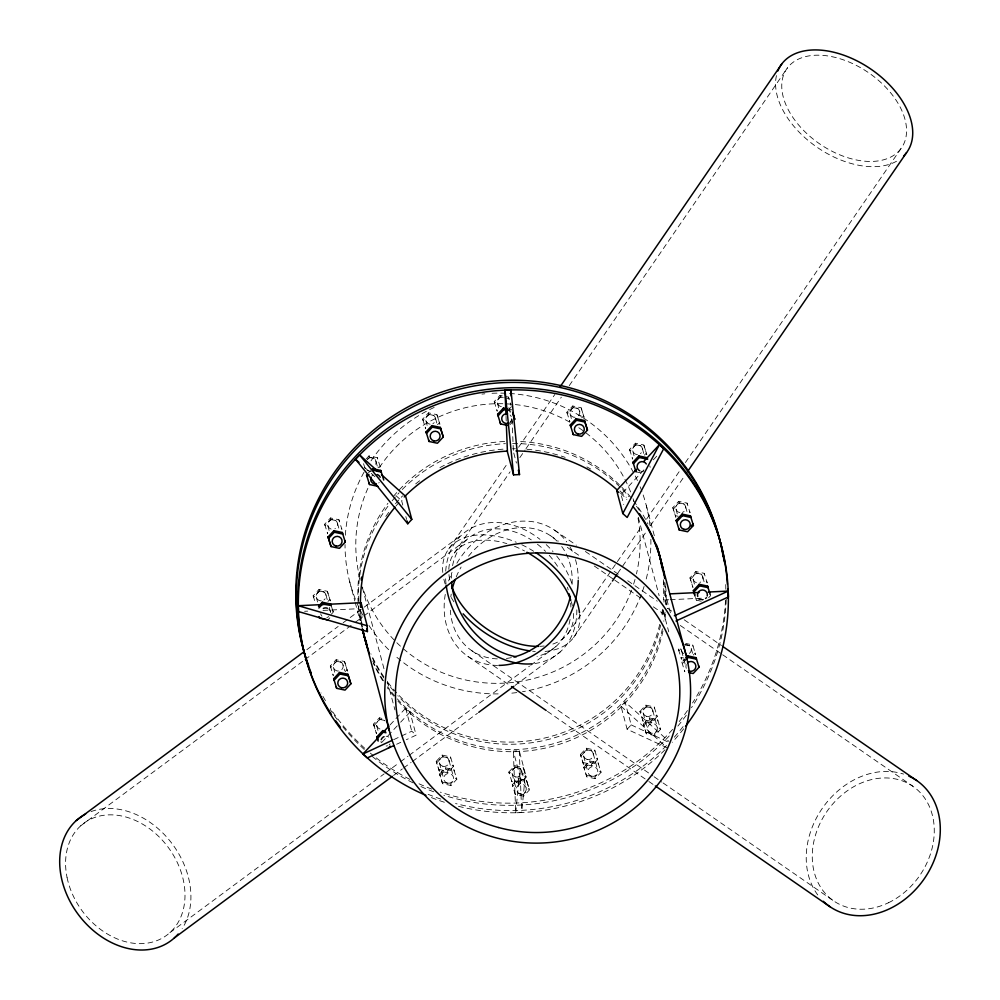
<?xml version="1.0" encoding="UTF-8"?>
<svg xmlns="http://www.w3.org/2000/svg" width="1000" height="1000" viewBox="0 0 1000 1000"><rect width="100%" height="100%" fill="white"/><g stroke="black" fill="none" stroke-linecap="round" stroke-linejoin="round"><path stroke-width="0.75" stroke-dasharray="5 3.75" d="M515.75 812.825L519.438 774.087L513.312 751.087L519.263 750.8L525.388 773.812L521.7 812.55L515.75 812.825L513.312 751.087M448.825 548.875L508 462.688M518.6 447.25L554.812 394.513M454.438 552.863L510.087 471.825M519.8 457.675L525.1 449.963M525.975 448.675L561.312 397.225M569.25 385.65L787.4 67.925M567.95 633.625L616.525 562.888M617.4 561.6L642.138 525.575M646.55 519.15L680.113 470.262M685.413 462.55L900.913 148.688A69.662 43.175 34.5 0 0 838.275 58.225A69.662 43.175 34.5 0 0 793.275 118A69.662 43.175 34.5 0 0 900.913 148.688M573.562 637.625L611.538 582.312M617.712 573.3L646.862 530.862M650.4 525.712L683.962 476.838M366.075 459.038L368.988 455.913L377.375 457.7L380.337 467.312L379.925 465.75L377.975 467.837M367.463 459.55L369.4 457.463L368.988 455.913M368.488 472.825L370.438 470.737M330.525 517.95L330.938 519.5L325.1 525.763L324.688 524.212L330.525 517.95L338.913 519.738L341.875 529.35L341.463 527.788L339.513 529.875M428.525 412.837L428.938 414.4L423.1 420.662L422.688 419.113L428.525 412.837L436.912 414.637L439.875 424.237L436.912 414.637M437.512 424.775L439.462 422.688M402.788 505.075L401.637 500.763L403.663 498.587M318.988 589.513L319.4 591.062L313.562 597.325L313.15 595.775L318.988 589.513L327.375 591.3L330.337 600.913L327.375 591.3M500.075 395.312L500.487 396.863L494.65 403.125L494.237 401.575L500.075 395.312L508.462 397.1L510.163 402.463M327.975 601.45L329.925 599.35M508.5 409.837L511.425 406.712M331.375 614.188L333.312 612.1L331.188 605.388M508.562 424.162L512.45 419.988M327.887 619.925L329.837 617.825M509.95 424.675L512.863 421.538M336.138 659.712L336.55 661.263L330.712 667.525L330.3 665.975L336.138 659.712L344.525 661.5L347.488 671.112L344.525 661.5M572.737 405.975L573.15 407.525L567.312 413.787L566.9 412.238L572.737 405.975L581.125 407.762L584.087 417.375L581.125 407.762M345.125 671.637L347.075 669.55M581.725 417.9L583.675 415.812M373.525 724.112L376.475 733.725L373.525 724.112L379.363 717.85L383.55 718.75M635.45 443.212L635.862 444.762L630.025 451.025L629.612 449.475L635.45 443.212L643.838 445L646.8 454.613L643.838 445M373.938 725.675L379.775 719.4L379.363 717.85M390.025 724.963L405.637 708.213L410.012 712.15L416.125 735.15L406.375 739.712M644.438 455.138L646.388 453.05M381.9 742.3L399.6 723.312M400.637 722.2L410.012 712.15M643.95 469.875L621.05 494.438L623.725 504.513M653.325 459.837L657.487 455.363M436.238 761.35L442.075 755.088L450.462 756.875L453.425 766.488L447.587 772.75L439.2 770.962L436.238 761.35L439.2 770.962M672.837 507.612L675.8 517.225L672.837 507.612L678.675 501.35L687.062 503.137L690.025 512.75L689.613 511.2L687.663 513.288M436.65 762.913L442.488 756.637L442.075 755.088M673.25 509.162L679.087 502.9L678.675 501.35M439.625 774.1L445.462 767.837L453.85 769.625L456.812 779.237L450.975 785.5L442.587 783.713L439.625 774.1L442.587 783.713M440.037 775.65L445.875 769.388L445.462 767.837M447.587 772.75L447.175 771.2L453.013 764.938L453.425 766.488M450.975 785.5L450.562 783.938L456.4 777.675L456.812 779.237M508.9 772.013L514.738 765.75L523.125 767.537L526.087 777.15L520.25 783.413L511.863 781.625L508.9 772.013L509.312 773.562L515.15 767.3L514.738 765.75M689.987 577.812L692.938 587.425L689.987 577.812L695.825 571.55L704.212 573.337L707.175 582.95L706.762 581.388L704.812 583.488M690.4 579.362L696.237 573.1L695.825 571.55M512.288 784.762L518.125 778.5L526.512 780.288L529.475 789.9L523.638 796.162L515.25 794.362L512.288 784.762L512.7 786.312L518.538 780.05L518.125 778.5M520.25 783.413L519.837 781.862L525.675 775.6L526.087 777.15M523.638 796.162L523.225 794.6L529.062 788.337M708.612 597.775L710.562 595.688L710.15 594.138M667.138 747.775L627.125 729.237L621 706.237L625.05 701.9L668.875 741.363M580.438 754.475L586.287 748.213L594.675 750L597.638 759.613L591.788 765.875L583.4 764.087L580.438 754.475L583.4 764.087M680.812 648.838L678.863 650.925L678.45 649.375L681.363 646.25M580.862 756.038L586.7 749.762L586.287 748.213M583.837 767.225L589.675 760.962L598.062 762.75L601.025 772.362L595.188 778.625L586.8 776.838L583.837 767.225L586.8 776.838M686.15 659.5L682.25 663.675L681.838 662.125L684.762 658.988M584.25 768.775L590.087 762.513L589.675 760.962M639.975 711.413L645.825 705.15L654.212 706.938L657.175 716.55L651.325 722.812L642.938 721.025L639.975 711.413L640.4 712.962L646.237 706.7L645.825 705.15M591.788 765.875L591.375 764.325L597.225 758.062L597.638 759.613M693.275 655.05L695.225 652.962L695.638 654.513L692.675 644.9L685.688 643.413M627.125 729.237L631.175 724.9L625.05 701.9M643.375 724.163L649.212 717.9L657.6 719.688L660.562 729.3L654.725 735.562L646.338 733.763L643.375 724.163L646.338 733.763M595.188 778.625L594.775 777.075L600.612 770.8L601.025 772.362M643.787 725.713L649.625 719.45L649.212 717.9M651.325 722.812L650.913 721.263L656.762 715L657.175 716.55M654.725 735.562L654.312 734L660.15 727.738L660.562 729.3M306.837 649.675L338.15 626.462M343.162 622.75L462.188 534.538M80.7 825.812L303.725 660.537M304.975 659.613L353.837 623.387M355.087 622.463L362.612 616.888M363.862 615.962L466.6 539.825M169.887 932.663L384.137 773.875M385.387 772.95L399.175 762.738M400.425 761.812L407.95 756.237M409.2 755.312L529.475 666.162M530.725 665.238L555.788 646.663M393.562 775.45L402.325 768.95M403.587 768.025L411.1 762.45M412.35 761.525L477.5 713.238M515.087 685.375L560.2 651.95M393.638 739.675L411.763 731.213L416.125 735.15M396.613 744.262L400.788 742.312M304.613 611.275L307.675 611.138M322.987 610.4L358.225 608.725M670.375 612.775L665.4 594.075L665.638 599.925L668.7 599.788M670.225 599.712L706.988 597.962M519.438 774.087L525.388 773.812M573.15 407.525L581.538 409.312M500.487 396.863L503.288 397.463M504.688 397.762L508.875 398.65L511 405.363M509.062 409.25L511.85 409.837M508.075 410.5L510.875 411.1M635.862 444.762L644.25 446.55M428.938 414.4L437.325 416.188M635.962 471.825L641.55 473.013M679.087 502.9L687.475 504.7L687.062 503.137M675.387 515.662L678.175 516.263M369.4 457.463L377.788 459.25L377.375 457.7M367.1 470.525L371.287 471.425M696.237 573.1L704.625 574.888L704.212 573.337M330.938 519.5L339.325 521.287L338.913 519.738M702.913 600.1L695.925 598.612L696.338 600.163L701.925 601.362M684.7 644.663L693.088 646.462L692.675 644.9M683.787 658.025L680.987 657.425L681.413 658.988L685.6 659.875M319.4 591.062L327.788 592.85M646.237 706.7L654.625 708.5L654.212 706.938M649.625 719.45L658.012 721.237L657.6 719.688M650.913 721.263L642.525 719.463L642.938 721.025M336.55 661.263L344.938 663.05M645.925 732.212L654.312 734M586.7 749.762L595.087 751.562L594.675 750M590.087 762.513L598.475 764.3L598.062 762.75M582.987 762.537L591.375 764.325M379.775 719.4L385.363 720.6M586.388 775.275L594.775 777.075M515.15 767.3L523.538 769.1L523.125 767.537M442.488 756.637L450.875 758.438L450.462 756.875M518.538 780.05L526.938 781.838L529.475 789.9M519.837 781.862L511.45 780.075L511.863 781.625M445.875 769.388L454.275 771.175L453.85 769.625M438.787 769.412L447.175 771.2M523.225 794.6L514.837 792.812L515.25 794.362M442.175 782.15L450.562 783.938M631.175 724.9L669.812 742.8M554.538 530.138L576.362 545.225M585.35 551.45L620.013 575.413M627.725 580.737L657.25 601.163M667.525 608.263L672.663 611.812M684.212 619.8L721.45 645.55M550.638 535.812L558.337 541.15M567.325 547.362L580.163 556.237M594.288 566L613.55 579.312M614.837 580.2L640.512 597.962M653.35 606.838L667.475 616.6M680.312 625.475L721.4 653.888M722.688 654.775L912.7 786.162M471.75 650.675L652.788 775.85M654.075 776.737L661.775 782.062M663.062 782.95L833.812 901.012M467.85 656.35L510.225 685.65M547.45 711.388L647.6 780.638M648.888 781.525L654.025 785.075M364.725 467.525L375.112 476.875M395.875 495.562L401.637 500.763M621 706.237L665.987 746.737M695.487 597.475L696.338 600.163M629.612 449.475L632.575 459.075L632.163 457.525M678.45 649.375L681.413 658.988M681.838 662.125L684.8 671.725L684.388 670.175M566.9 412.238L569.862 421.838L569.438 420.288M494.237 401.575L497.2 411.175L496.775 409.625M422.688 419.113L425.65 428.713L425.238 427.163M363.562 463.725L365.262 469.1M324.688 524.212L327.65 533.812L327.238 532.263M331.613 606.938L333.725 613.65L333.312 612.1M313.15 595.775L315.262 602.7M330.3 665.975L333.263 675.575L332.85 674.025M685.638 506.662L687.125 512.263M702.788 576.862L704.638 583.862M675.987 509.038L677.475 514.625M693.138 579.225L694.987 586.225M649.775 465.8L650.188 467.35M642.412 448.525L644.275 455.525M691.25 648.425L693.112 655.425M632.762 450.887L634.625 457.887M646.312 505.6L654.325 535.737M681.6 650.8L686.062 667.588M665.638 599.925L667.925 608.55M638.288 517.312L659.137 595.675M663.15 610.75L668.763 631.85M579.675 411.2A4.963 4.875 -14.9 0 1 573.55 417.188A4.963 4.875 -14.9 0 1 571.388 409.025A4.963 4.875 -14.9 0 1 579.675 411.2L581.188 416.887M652.775 710.462L657.25 727.25A4.963 4.875 -14.9 0 1 651.1 733.15A4.963 4.875 -14.9 0 1 648.95 724.987A4.963 4.875 -14.9 0 1 657.225 727.175M570.05 413.65L571.9 420.65M643.125 712.837L647.6 729.625M508.462 397.1L508.875 398.65M508.9 407.625L511.125 416.012M513.763 453L516.438 463.075M593.237 753.538L597.712 770.312M497.388 402.987L498.875 408.587M583.587 755.9L588.062 772.688M435.487 418.162L437.35 425.15M526.512 780.288L526.938 781.838M521.7 771.062L526.163 787.85A4.963 4.875 -14.9 0 1 520.013 793.75A4.963 4.875 -14.9 0 1 517.863 785.588A4.963 4.875 -14.9 0 1 526.138 787.775M425.838 420.525L427.325 426.125M512.05 773.438L516.512 790.225M405.85 516.575L406.613 519.45M375.95 461.225L377.438 466.825M449.038 760.4L453.5 777.188M439.387 762.775L443.85 779.562M405.637 708.213L411.763 731.213M362.45 587.8L384.9 672.2M387.312 681.237L394.925 709.875M337.488 523.263L339.35 530.262M349.613 581.425L354.825 601.013M355.225 602.525L360.037 620.612M327.837 525.625L329.7 532.625M376.662 725.537L378.525 732.525M325.95 594.825L327.812 601.825M329.3 607.413L330.412 611.613M343.075 664.938A4.963 4.875 -14.9 0 1 336.95 670.925A4.963 4.875 -14.9 0 1 334.8 662.763A4.963 4.875 -14.9 0 1 343.075 664.938L344.588 670.625M316.3 597.188L317.787 602.788M333.45 667.387L335.312 674.388M512.1 419.15L513.375 451.562M506.025 416.35L506.2 420.988M519.263 750.8L521.7 812.55M683.675 728.8A215.287 211.188 -14.9 0 1 672.188 742.35M664.987 749.812A215.287 211.188 -14.9 0 1 457.638 806.087M444.363 802.25A215.287 211.188 -14.9 0 1 430.087 797.075M511.637 418.7A4.963 4.875 -14.9 0 1 510.062 422.125M510.05 414.975A4.963 4.875 -14.9 0 1 511.25 416.675M501.337 406.625A4.963 4.875 -14.9 0 1 497.4 400.662A4.963 4.875 -14.9 0 1 503.762 397.163M430.15 424.2A4.963 4.875 -14.9 0 1 426.163 417.325A4.963 4.875 -14.9 0 1 434.113 415.812A4.963 4.875 -14.9 0 1 432.9 423.675M379.237 482.475A4.963 4.875 -14.9 0 1 378.713 482.95M371.712 476.188A4.963 4.875 -14.9 0 1 373.05 475.025M367.488 459.125A4.963 4.875 -14.9 0 1 374.363 458.675A4.963 4.875 -14.9 0 1 375 465.425M331.112 529.1A4.963 4.875 -14.9 0 1 328.512 521.812A4.963 4.875 -14.9 0 1 336.362 521.163A4.963 4.875 -14.9 0 1 334.9 528.787M328.688 608.962A4.963 4.875 -14.9 0 1 330.55 612.562M328.713 616.562A4.963 4.875 -14.9 0 1 326.838 617.513M321.975 616.163A4.963 4.875 -14.9 0 1 320.712 613.725M321.312 600.887A4.963 4.875 -14.9 0 1 316.375 594.637A4.963 4.875 -14.9 0 1 324.038 592.038A4.963 4.875 -14.9 0 1 323.963 599.987M390.05 743.875A4.963 4.875 -14.9 0 1 389.087 744.9M387.537 745.75A4.963 4.875 -14.9 0 1 386.15 746.012M381.262 742.738A4.963 4.875 -14.9 0 1 381 741.375M386.125 736.263A4.963 4.875 -14.9 0 1 388.775 737.1M379.938 729A4.963 4.875 -14.9 0 1 377.312 721.762A4.963 4.875 -14.9 0 1 385.112 720.975M686.312 668.325A4.963 4.875 -14.9 0 1 686.3 664.587M684.837 645A4.963 4.875 -14.9 0 1 688.962 653.775M683.6 653.662A4.963 4.875 -14.9 0 1 681.538 648.812M706.513 597.562A4.963 4.875 -14.9 0 1 705.263 598.812M703.662 599.55A4.963 4.875 -14.9 0 1 699.325 598.675M696.4 582.7A4.963 4.875 -14.9 0 1 693.875 575.312A4.963 4.875 -14.9 0 1 701.812 574.938A4.963 4.875 -14.9 0 1 699.875 582.537M679.938 512.663A4.963 4.875 -14.9 0 1 676.538 505.412A4.963 4.875 -14.9 0 1 684.663 504.738A4.963 4.875 -14.9 0 1 682.387 512.463M643.637 471.1A4.963 4.875 -14.9 0 1 641.188 471.312M637.425 454.588A4.963 4.875 -14.9 0 1 632.913 448.113A4.963 4.875 -14.9 0 1 640.6 445.8A4.963 4.875 -14.9 0 1 640.425 453.675M726.25 599.25A215.287 211.188 -14.9 0 1 691.475 707.675M686.263 715.225A215.287 211.188 -14.9 0 1 677.038 727.1M669.2 735.975A215.287 211.188 -14.9 0 1 443.837 795.263M433.7 791.775A215.287 211.188 -14.9 0 1 419.825 786.075M413.1 782.875A215.287 211.188 -14.9 0 1 370.887 755.288M364.25 749.475A215.287 211.188 -14.9 0 1 340.913 724.388M337.188 719.5A215.287 211.188 -14.9 0 1 330.05 709.262M663.913 581.925A153.112 150.2 -14.9 0 1 663.962 602.137M663.263 609.85A153.112 150.2 -14.9 0 1 662.15 617.525M660.65 625.05A153.112 150.2 -14.9 0 1 550.375 738.913A153.112 150.2 -14.9 0 1 397.85 695.713M393.713 691.05A153.112 150.2 -14.9 0 1 387.088 682.688M383.762 677.962A153.112 150.2 -14.9 0 1 371.562 656.125M361.938 627.275A153.112 150.2 -14.9 0 1 359.062 608.913M358.55 601.15A153.112 150.2 -14.9 0 1 388.512 505.462M392.113 500.838A153.112 150.2 -14.9 0 1 399.1 492.8M402.262 489.5A153.112 150.2 -14.9 0 1 505.412 443.65M512.6 443.475A153.112 150.2 -14.9 0 1 629.012 496.688M636.475 506.225A153.112 150.2 -14.9 0 1 640.55 512.175M725.738 584.575A215.287 211.188 -14.9 0 1 725.8 589.263M725.537 600.2A215.287 211.188 -14.9 0 1 692.562 702.938M687.463 710.55A215.287 211.188 -14.9 0 1 678.35 722.638M672.6 729.412A215.287 211.188 -14.9 0 1 440.337 792.138M431.712 789.075A215.287 211.188 -14.9 0 1 417.887 783.275M409.913 779.388A215.287 211.188 -14.9 0 1 370.312 753.112M364.762 748.288A215.287 211.188 -14.9 0 1 330.337 708.388M325.425 700.612A215.287 211.188 -14.9 0 1 321 692.887M663.337 579.75A153.112 150.2 -14.9 0 1 663.388 599.963M662.487 609.212A153.112 150.2 -14.9 0 1 661.562 615.35M659.725 624.375A153.112 150.2 -14.9 0 1 542.112 738.6A153.112 150.2 -14.9 0 1 388.237 682.812M384 676.975A153.112 150.2 -14.9 0 1 370.975 653.95M360.425 620.55A153.112 150.2 -14.9 0 1 387.938 503.288M393.475 496.312A153.112 150.2 -14.9 0 1 504.837 441.475M520.65 441.525A153.112 150.2 -14.9 0 1 648 524.025M665.638 586.287A153.112 150.2 -14.9 0 1 666.188 604.938M665.575 614.225A153.112 150.2 -14.9 0 1 664.625 621.925M662.962 631.013A153.112 150.2 -14.9 0 1 551.587 746.575A153.112 150.2 -14.9 0 1 397.738 700.863M393.7 696.112A153.112 150.2 -14.9 0 1 387.388 687.8M382.612 680.588A153.112 150.2 -14.9 0 1 373.537 663.587M362.45 627.137A153.112 150.2 -14.9 0 1 360.6 610.163M396.037 505.95A153.112 150.2 -14.9 0 1 399.038 502.5M620.513 493.038A153.112 150.2 -14.9 0 1 626.862 499.487M683.088 726.612A215.287 211.188 -14.9 0 1 673.6 737.987M666.513 745.537A215.287 211.188 -14.9 0 1 455.562 803.525M440.875 799.112A215.287 211.188 -14.9 0 1 428.125 794.325M664.912 582.562A153.112 150.2 -14.9 0 1 665.537 604.312M665 612.05A153.112 150.2 -14.9 0 1 663.8 621.275M662.387 628.837A153.112 150.2 -14.9 0 1 543.475 746.188A153.112 150.2 -14.9 0 1 387.65 686.8M383.575 680.85A153.112 150.2 -14.9 0 1 372.35 660.037M361.388 621.912A153.112 150.2 -14.9 0 1 360.112 609.538M385.812 516.5A153.112 150.2 -14.9 0 1 389.075 511.875M395.462 503.775A153.112 150.2 -14.9 0 1 402.6 495.875M415.688 483.875A153.112 150.2 -14.9 0 1 420.15 480.363M439.925 467.6A153.112 150.2 -14.9 0 1 503.95 449.1M512.575 448.762A153.112 150.2 -14.9 0 1 515.45 448.762M526.912 449.275A153.112 150.2 -14.9 0 1 565.138 457.362M586.888 466.912A153.112 150.2 -14.9 0 1 590.712 469.038M619.938 490.863A153.112 150.2 -14.9 0 1 626.275 497.312M456.887 563.188A76.562 61.962 -55.3 0 1 566.712 541.912M569.963 546.838A76.562 61.962 -55.3 0 1 573.775 554.7M575.475 559.637A76.562 61.962 -55.3 0 1 578.225 578.938M497.6 665.4A76.562 61.962 -55.3 0 1 445.288 594.2M448.65 580.938A76.562 61.962 -55.3 0 1 452.025 572.45M817.738 894.925A76.562 61.962 -55.3 0 1 822.975 807.375A76.562 61.962 -55.3 0 1 903.562 774.087M468.525 556.2A69.662 56.388 -55.3 0 1 557.562 541.65M561.725 546.525A69.662 56.388 -55.3 0 1 572 585.6M511.362 657.613A69.662 56.388 -55.3 0 1 506.312 658.462M497.3 658.875A69.662 56.388 -55.3 0 1 450.325 610.212M450.812 596.838A69.662 56.388 -55.3 0 1 451.225 594.125M456.238 576.862A69.662 56.388 -55.3 0 1 461.1 567.038M579.612 614.062A76.562 47.438 34.5 0 1 542.95 651.55M535.288 651.45A76.562 47.438 34.5 0 1 532.625 651.225M453.888 601.812A76.562 47.438 34.5 0 1 450.4 595.988M445.213 584.075A76.562 47.438 34.5 0 1 443.638 578.175M442.775 572.425A76.562 47.438 34.5 0 1 516.263 542.25M521.788 544.725A76.562 47.438 34.5 0 1 533.65 551.25M576.812 609.837A76.562 58.775 53.5 0 1 533.337 663.7M446.012 583.787A76.562 58.775 53.5 0 1 445.6 578.05M445.712 571.112A76.562 58.775 53.5 0 1 540.025 539.375M546.213 544.625A76.562 58.775 53.5 0 1 553 551.575M556.7 556.013A76.562 58.775 53.5 0 1 572.975 586.638M896.513 161.262A76.562 47.438 34.5 0 1 814.712 145.588A76.562 47.438 34.5 0 1 776.737 74.412M573.55 613.462A69.662 43.175 34.5 0 1 552.712 644.1M544.163 645.975A69.662 43.175 34.5 0 1 540.087 646.312M449.712 579.525A69.662 43.175 34.5 0 1 448.925 574.3M448.812 569.3A69.662 43.175 34.5 0 1 506.85 543.625M514.538 546.325A69.662 43.175 34.5 0 1 524.525 550.95M571.237 601.587A69.662 43.175 34.5 0 1 572.375 605.638M570.075 619.412A69.662 53.475 53.5 0 1 537.013 656.4M451.475 578.15A69.662 53.475 53.5 0 1 451.613 573.1M452.575 565.65A69.662 53.475 53.5 0 1 531.263 539.85M537.425 544.212A69.662 53.475 53.5 0 1 545.525 551.375M549.237 555.325A69.662 53.475 53.5 0 1 558.775 568.263M567.413 587.238A69.662 53.475 53.5 0 1 568.2 589.888M570.638 603.162A69.662 53.475 53.5 0 1 570.887 607.075M91.062 811.6A76.562 58.775 53.5 0 1 171.088 842.362A76.562 58.775 53.5 0 1 182.175 928.65M640.138 486.788A153.112 150.2 -14.9 0 1 650.113 526.925M650.863 539.338A153.112 150.2 -14.9 0 1 645.375 582.137M644.087 586.487A153.112 150.2 -14.9 0 1 522.487 691.725M516.812 692.575A153.112 150.2 -14.9 0 1 508.212 693.462M498.162 693.9A153.112 150.2 -14.9 0 1 394.113 654.875M388.638 649.688A153.112 150.2 -14.9 0 1 368.775 625.2M362.788 615.1A153.112 150.2 -14.9 0 1 345.037 544.575M345.35 535.237A153.112 150.2 -14.9 0 1 364.925 470.6M371.012 460.863A153.112 150.2 -14.9 0 1 434.588 407.238M481.975 394.1A153.112 150.2 -14.9 0 1 484.837 393.8M492.013 393.288A153.112 150.2 -14.9 0 1 637.762 481.25M638.013 518.1A142.35 139.637 -14.9 0 1 636.438 573.888M635.013 579.425A142.35 139.637 -14.9 0 1 633.387 584.812M631.538 590.138A142.35 139.637 -14.9 0 1 494.9 683.325A142.35 139.637 -14.9 0 1 362.413 586.95M360.037 578.75A142.35 139.637 -14.9 0 1 369.025 485.8M379.363 467.512A142.35 139.637 -14.9 0 1 570.037 422.312M578.812 427.738A142.35 139.637 -14.9 0 1 631.112 493.237M633.075 498.713A142.35 139.637 -14.9 0 1 633.95 501.425M447.35 783.088A4.963 4.875 -14.9 0 0 453.475 777.113A4.963 4.875 -14.9 0 0 445.2 774.925A4.963 4.875 -14.9 0 0 447.35 783.088M442.887 766.3A4.963 4.875 -14.9 0 0 449.012 760.325A4.963 4.875 -14.9 0 0 440.737 758.138A4.963 4.875 -14.9 0 0 442.887 766.3M515.55 776.963A4.963 4.875 -14.9 0 0 521.675 770.987A4.963 4.875 -14.9 0 0 513.4 768.8A4.963 4.875 -14.9 0 0 515.55 776.963M591.562 776.213A4.963 4.875 -14.9 0 0 597.688 770.238A4.963 4.875 -14.9 0 0 589.412 768.05A4.963 4.875 -14.9 0 0 591.562 776.213M587.087 759.425A4.963 4.875 -14.9 0 0 593.225 753.45A4.963 4.875 -14.9 0 0 584.938 751.263A4.963 4.875 -14.9 0 0 587.087 759.425M646.625 716.363A4.963 4.875 -14.9 0 0 652.763 710.387A4.963 4.875 -14.9 0 0 644.475 708.2A4.963 4.875 -14.9 0 0 646.625 716.363M888.413 902.775A69.662 56.388 -55.3 0 0 916.85 789.362A69.662 56.388 -55.3 0 0 814.513 838.612A69.662 56.388 -55.3 0 0 888.413 902.775M67.062 877.5A69.662 53.475 53.5 0 0 165.888 935.85A69.662 53.475 53.5 0 0 142.95 824.362A69.662 53.475 53.5 0 0 67.062 877.5"/><path stroke-width="1.5" d="M622.8 513.513L659.362 444.738L663.737 448.663L627.175 517.45L622.8 513.513L616.675 490.513L636.462 469.3M560.112 386.8L781.787 63.938M612.425 581.025L616.838 574.587M687.487 471.688L906.525 152.688M381.463 474.613L405.688 496.425L411.8 519.425L407.762 523.763L355.5 459.212L359.55 454.875L378 471.5M368.9 474.387L366.95 476.475L366.538 474.913L369.5 484.525L377.887 486.312M328.075 536.95L333.913 530.688L342.3 532.487L345.262 542.087L339.425 548.35L331.037 546.562L328.075 536.95L331.037 546.562M426.075 431.85L431.925 425.588L440.312 427.375L443.275 436.987L437.425 443.25L429.038 441.463L426.075 431.85L426.488 433.413L432.337 427.137L431.925 425.588M328.488 538.513L334.325 532.25L333.913 530.688M318.488 606.425L322.375 602.25L330.775 604.05L331.188 605.6L322.8 603.812L318.9 607.987M503.462 408.05L503.875 409.613L498.038 415.875L497.625 414.312L503.462 408.05L507.663 408.95M333.688 678.713L339.525 672.45L347.912 674.25L350.875 683.85L345.037 690.113L336.65 688.325L333.688 678.713L334.1 680.275L339.938 674.013L339.525 672.45M570.288 424.975L576.125 418.713L584.513 420.5L587.475 430.112L581.638 436.375L573.25 434.588L570.288 424.975L570.7 426.538L576.538 420.275L576.125 418.713M378.175 741.1L376.912 736.862L382.75 730.6L385.55 731.188M633 462.212L638.837 455.95L647.237 457.738L647.65 459.3L639.263 457.5L633.413 463.775L633 462.212L635.962 471.825L635.55 470.275M393.825 745.562L367.325 757.925L362.962 753.988L388.988 726.075M643.75 461.475L659.362 444.738M388.263 748.263L390.213 746.175M676.225 520.363L682.062 514.1L690.45 515.887L693.413 525.5L687.575 531.763L679.188 529.963L676.225 520.363L676.637 521.912L682.475 515.65L682.062 514.1M691.05 526.025L693 523.938L693.413 525.5M695.062 596.138L693.375 590.562L699.212 584.288L707.6 586.087L710.138 594.35M693.787 592.112L699.625 585.85L699.212 584.288M685.725 657.95L687.675 655.863L696.062 657.65L699.025 667.262L693.188 673.525L688.988 672.625M686.15 659.5L688.088 657.412L687.675 655.863M76.3 820.537L304.325 651.538M174.3 937.938L392.312 776.375M478.762 712.312L513.837 686.312M362.962 753.988L392.238 740.325M674.35 615.788L728.2 591.087L728.438 596.938L676 620.988M505.962 414.812L504.988 390.112L510.938 389.825L519.5 474.575L513.55 474.85L507.425 451.85L506.325 424.062M298.25 605.725L361.062 602.725L367.175 625.725L367.413 631.575L298.488 611.575L298.25 605.725L367.175 625.725M670 593.862L699.1 592.475M708.288 592.038L728.2 591.087M576.538 420.275L584.925 422.062L587.475 430.112M503.875 409.613L508.075 410.5M497.625 414.312L500.588 423.925L507.575 425.412M432.337 427.137L440.725 428.938L443.275 436.987M682.475 515.65L690.863 517.438L690.45 515.887M372.388 468.65L380.775 470.45L383.738 480.05M372.8 470.213L381.188 472L380.775 470.45M699.625 585.85L708.012 587.638L707.6 586.087M334.325 532.25L342.725 534.038L342.3 532.487M688.088 657.412L696.475 659.2L696.062 657.65M327.887 619.925L319.5 618.125L319.088 616.575M339.938 674.013L348.325 675.8L350.875 683.85M385.962 732.75L383.162 732.15L382.75 730.6M722.738 646.438L916.6 780.475M511.5 686.538L546.175 710.5M655.3 785.962L829.912 906.688M616.675 490.513L618.862 492.475M355.5 459.212L358.963 462.337M359.55 454.875L411.8 519.425M693.375 590.562L694.65 594.587M512.7 412.525L514.812 419.45L512.688 412.738M376.912 736.862L377.762 739.55M678.775 528.413L679.188 529.963M698.612 665.7L699.025 667.262M638.837 455.95L639.263 457.5M658.737 552.325L686.012 654.812A153.112 150.2 -14.9 0 1 495.65 837.712A153.112 150.2 -14.9 0 1 431.325 585.638A153.112 150.2 -14.9 0 1 686.012 654.812M584.513 420.5L584.925 422.062M572.837 433.038L573.25 434.588M518.35 470.262L519.5 474.575M500.175 422.375L500.588 423.925M440.312 427.375L440.725 428.938M428.625 439.913L429.038 441.463M407 520.887L407.762 523.763M369.087 482.975L369.5 484.525M344.85 540.538L345.262 542.087M366.65 628.7L367.413 631.575M362.45 629.65L389.312 730.625M347.912 674.25L348.325 675.8M322.375 602.25L322.8 603.812M336.238 686.775L336.65 688.325M504.988 390.112L513.55 474.85M510.938 389.825L511.175 396M361.062 602.725L361.238 607.112M425.938 795.35A215.287 211.188 -14.9 0 1 323.95 503A215.287 211.188 -14.9 0 1 628.962 421.95A215.287 211.188 -14.9 0 1 685.525 726.375M508.263 423.2A4.963 4.875 -14.9 0 1 501.725 419A4.963 4.875 -14.9 0 1 507.537 413.775M376.488 483.988A4.963 4.875 -14.9 0 1 371 477.388M377.137 474.55A4.963 4.875 -14.9 0 1 380.175 477.275M323.35 608.462A4.963 4.875 -14.9 0 1 327.475 608.263M381.25 739.65A4.963 4.875 -14.9 0 1 384.05 736.65M687.5 662.875A4.963 4.875 -14.9 0 1 694.175 662.712A4.963 4.875 -14.9 0 1 694.9 669.225A4.963 4.875 -14.9 0 1 688.363 670.625M697.725 596.438A4.963 4.875 -14.9 0 1 702.225 589.963A4.963 4.875 -14.9 0 1 707.237 595.975M639.85 470.887A4.963 4.875 -14.9 0 1 638.413 463.212A4.963 4.875 -14.9 0 1 646.312 463.95M311.337 673.337A215.287 211.188 -14.9 0 1 456.287 389.988A215.287 211.188 -14.9 0 1 724.212 561.862M656.2 544.237A153.112 150.2 -14.9 0 1 662.513 569.587M367.038 644.938A153.112 150.2 -14.9 0 1 362.275 628.775M308.575 665.525A215.287 211.188 -14.9 0 1 457.15 387.425A215.287 211.188 -14.9 0 1 723.162 556.625M657.05 546.425A153.112 150.2 -14.9 0 1 661.925 567.413M366.45 642.763A153.112 150.2 -14.9 0 1 362.438 629.6M632.987 506.55A153.112 150.2 -14.9 0 1 664.725 578.575M369.538 653.838A153.112 150.2 -14.9 0 1 362.987 630.188M360.487 607.062A153.112 150.2 -14.9 0 1 395.062 507.113M404.25 496.962A153.112 150.2 -14.9 0 1 507.4 451.112M516.025 450.938A153.112 150.2 -14.9 0 1 617.188 489.963M331.463 714.538A215.287 211.188 -14.9 0 1 446.287 398.688A215.287 211.188 -14.9 0 1 727.387 584.237M727.625 588.913A215.287 211.188 -14.9 0 1 727.788 598.288M340.462 727.275A215.287 211.188 -14.9 0 1 335.85 721M639.55 513.862A153.112 150.2 -14.9 0 1 663.913 574.862M368.438 650.225A153.112 150.2 -14.9 0 1 362.7 629.525M361.262 580.1A153.112 150.2 -14.9 0 1 361.725 577.025M578.212 580.413A76.562 61.962 -55.3 0 1 498.963 665.4M908.763 776.087A76.562 61.962 -55.3 0 1 924.538 878.363A76.562 61.962 -55.3 0 1 823.3 901.275M570.363 596.438A69.662 56.388 -55.3 0 1 513.875 657.025M452.337 588.713A69.662 56.388 -55.3 0 1 455.225 579.425M529.925 650.888A76.562 47.438 34.5 0 1 463.125 613.8M536.112 552.837A76.562 47.438 34.5 0 1 579.475 612.65M777.875 70.963A76.562 47.438 34.5 0 1 870.3 68.713A76.562 47.438 34.5 0 1 903.6 156.012M538.675 646.35A69.662 43.175 34.5 0 1 451.613 586.25M526.938 552.25A69.662 43.175 34.5 0 1 570.775 600.237M532.05 663.825A76.562 58.775 53.5 0 1 446.175 585.237M178.15 934.025A76.562 58.775 53.5 0 1 79.225 915.738A76.562 58.775 53.5 0 1 85.625 814.013M516.3 656.775A69.662 53.475 53.5 0 1 451.637 582.025M569.2 593.888A69.662 53.475 53.5 0 1 570.363 600.538M578.013 433.975A4.963 4.875 -14.9 0 0 584.138 427.987A4.963 4.875 -14.9 0 0 575.862 425.812A4.963 4.875 -14.9 0 0 578.013 433.975M433.8 440.85A4.963 4.875 -14.9 0 0 439.938 434.862A4.963 4.875 -14.9 0 0 431.65 432.688A4.963 4.875 -14.9 0 0 433.8 440.85M335.8 545.95A4.963 4.875 -14.9 0 0 341.925 539.963A4.963 4.875 -14.9 0 0 333.65 537.788A4.963 4.875 -14.9 0 0 335.8 545.95M341.413 687.712A4.963 4.875 -14.9 0 0 347.537 681.725A4.963 4.875 -14.9 0 0 339.263 679.55A4.963 4.875 -14.9 0 0 341.413 687.712M683.95 529.35A4.963 4.875 -14.9 0 0 690.075 523.375A4.963 4.875 -14.9 0 0 681.8 521.188A4.963 4.875 -14.9 0 0 683.95 529.35M498.6 827.525A142.35 139.637 -14.9 0 0 675.575 657.475A142.35 139.637 -14.9 0 0 438.8 593.162A142.35 139.637 -14.9 0 0 498.6 827.525"/></g></svg>
